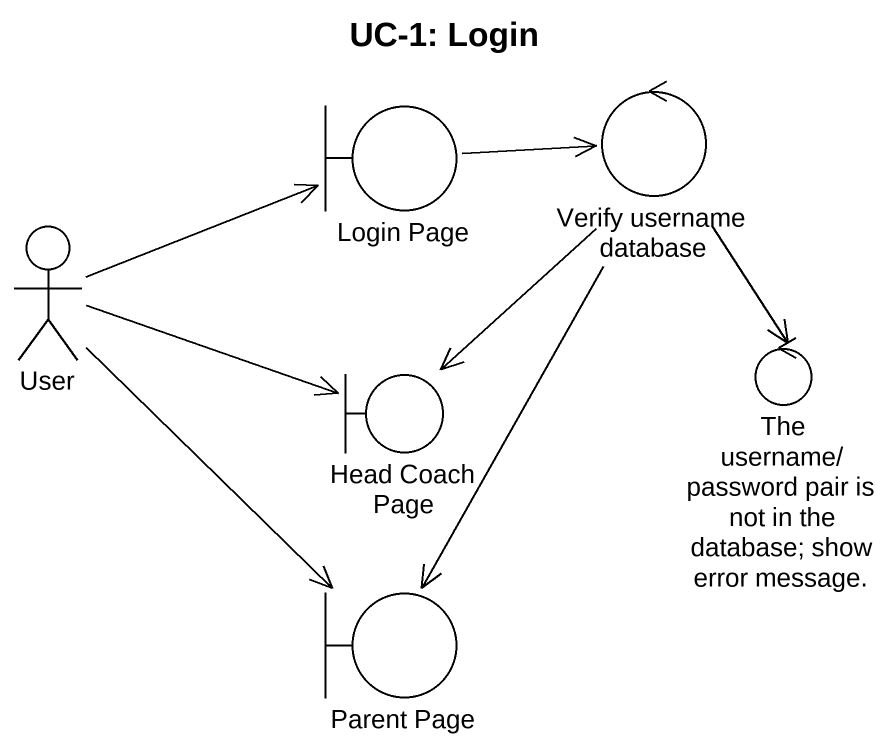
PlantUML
@startuml
title UC-1: Login
control "Verify username database" as Verify_username_database
boundary "Login Page" as Login_Page
actor User
boundary "Head Coach Page" as Head_Coach_Page
control "The username/password pair is not in the database; show error message." as The_username_password_pair
boundary "Parent Page" as Parent_Page
Verify_username_database --> Head_Coach_Page
Verify_username_database --> The_username_password_pair
Verify_username_database --> Parent_Page
Login_Page -right-> Verify_username_database
User -right-> Login_Page
User -right-> Head_Coach_Page
User --> Parent_Page
@enduml
